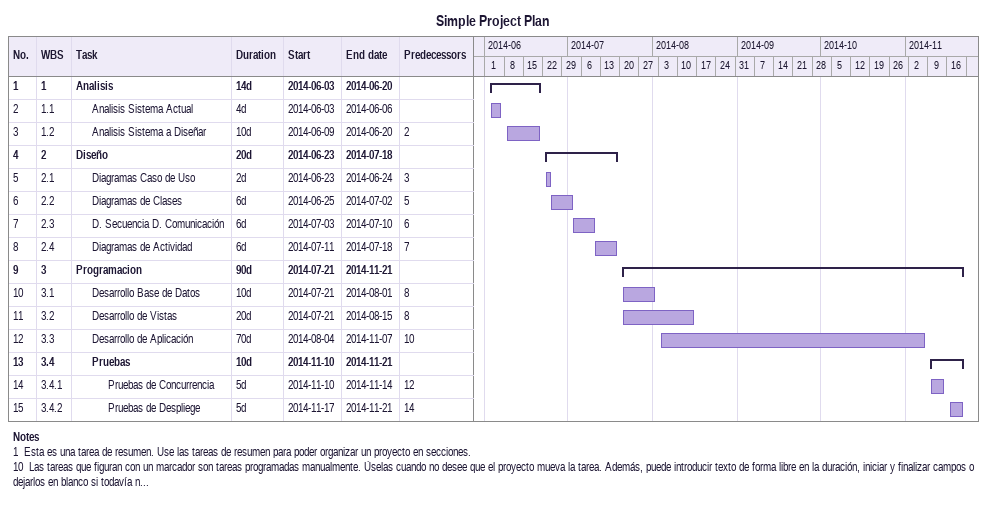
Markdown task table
Simple Project Plan

| ID | WBS | Task | Duration | Start | Finish | Predecessors |
|---|---|---|---|---|---|---|
| 1 | 1 | **Analisis** | 14d | 2014-06-03 | 2014-06-20 |  |
| 2 | 1.1 | Analisis Sistema Actual | 4d | 2014-06-03 | 2014-06-06 |  |
| 3 | 1.2 | Analisis Sistema a Diseñar | 10d | 2014-06-09 | 2014-06-20 | 2 |
| 4 | 2 | **Diseño** | 20d | 2014-06-23 | 2014-07-18 |  |
| 5 | 2.1 | Diagramas Caso de Uso | 2d | 2014-06-23 | 2014-06-24 | 3 |
| 6 | 2.2 | Diagramas de Clases | 6d | 2014-06-25 | 2014-07-02 | 5 |
| 7 | 2.3 | D. Secuencia D. Comunicación | 6d | 2014-07-03 | 2014-07-10 | 6 |
| 8 | 2.4 | Diagramas de Actividad | 6d | 2014-07-11 | 2014-07-18 | 7 |
| 9 | 3 | **Programacion** | 90d | 2014-07-21 | 2014-11-21 |  |
| 10 | 3.1 | Desarrollo Base de Datos | 10d | 2014-07-21 | 2014-08-01 | 8 |
| 11 | 3.2 | Desarrollo de Vistas | 20d | 2014-07-21 | 2014-08-15 | 8 |
| 12 | 3.3 | Desarrollo de Aplicación | 70d | 2014-08-04 | 2014-11-07 | 10 |
| 13 | 3.4 | **Pruebas** | 10d | 2014-11-10 | 2014-11-21 |  |
| 14 | 3.4.1 | Pruebas de Concurrencia | 5d | 2014-11-10 | 2014-11-14 | 12 |
| 15 | 3.4.2 | Pruebas de Despliege | 5d | 2014-11-17 | 2014-11-21 | 14 |

Notes
- 1: Esta es una tarea de resumen. Use las tareas de resumen para poder organizar un proyecto en secciones.
- 10: Las tareas que figuran con un marcador son tareas programadas manualmente. Úselas cuando no desee que el proyecto mueva la tarea. Además, puede introducir texto de forma libre en la duración, iniciar y finalizar campos o dejarlos en blanco si todavía n...
